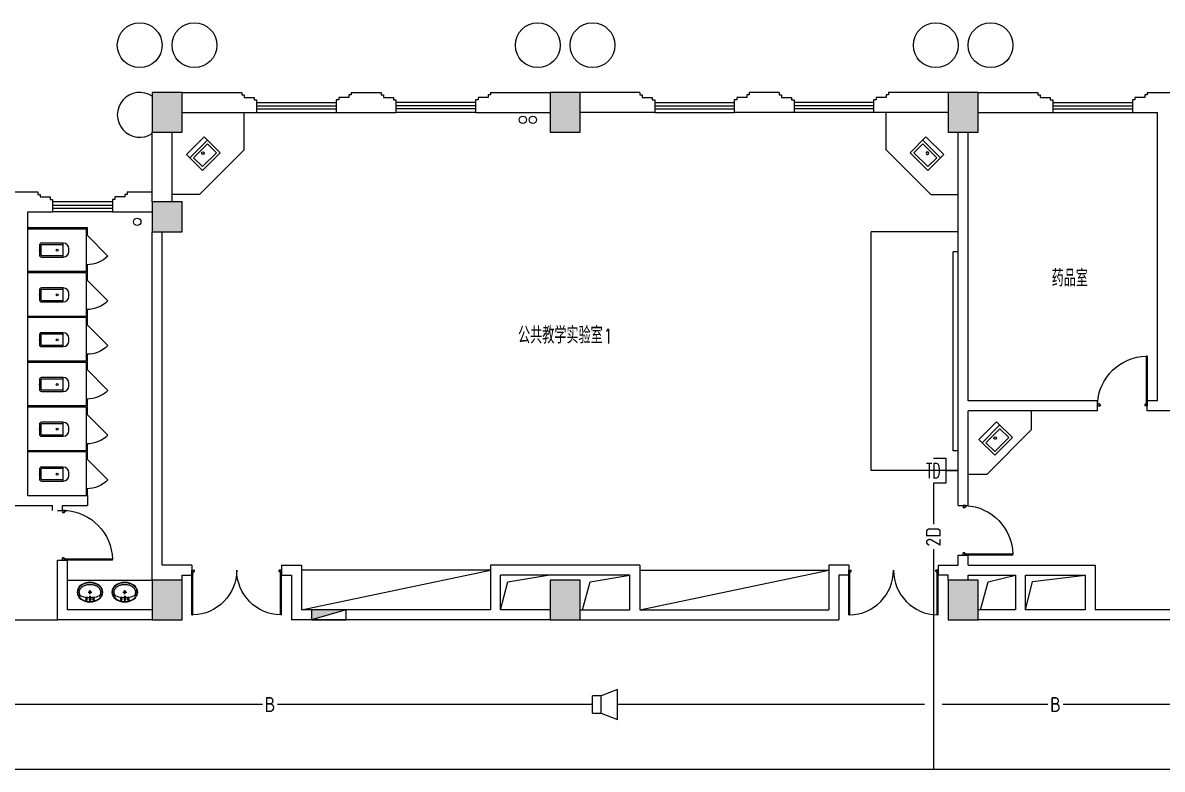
# Model space of a CAD drawing. Extents: x 190999 to 834799, y -200814 to 215286.
# Drawn here: x 217912 to 240812, y 10067 to 25067 of the extents above; entities that cross this region are included whole.
import ezdxf
from ezdxf.enums import TextEntityAlignment as Align

# ---------------------------------------------------------------- set-up
doc = ezdxf.new("R2010")
doc.units = 0
doc.header["$LTSCALE"] = 1000
doc.header["$MEASUREMENT"] = 0
for name, color, linetype in [('00-EQUIP', 3, 'Continuous'), ('00-SIG_TEXT', 7, 'Continuous'), ('00-WIRE-4', 6, 'Continuous'), ('A-卫生间', 250, 'Continuous'), ('A-墙线', 2, 'Continuous'), ('A-外包装修', 250, 'Continuous'), ('A-外窗', 145, 'Continuous'), ('A-家具', 250, 'Continuous'), ('A-门', 167, 'Continuous'), ('COLUMN', 2, 'Continuous'), ('EQUIP_消火栓', 6, 'Continuous'), ('PUB_HATCH', 250, 'Continuous'), ('房间名称', 7, 'Continuous'), ('桥架', 1, 'Continuous'), ('洞口线', 177, 'Continuous'), ('雨水管', 3, 'Continuous')]:
    doc.layers.add(name, color=color, linetype=linetype)
doc.styles.add('-GBCBIGGBENOR', font='GBENOR.shx', dxfattribs={"bigfont": 'GBCBIG.shx'})
doc.styles.add('_COMPLEX', font='COMPLEX.shx', dxfattribs={"width": 0.5})
doc.styles.add('_TCH_DIM', font='SIMPLEX', dxfattribs={"bigfont": 'GBCBIG'})
doc.styles.get("Standard").update_dxf_attribs({"font": 'simhei.ttf'})
doc.styles.add('zz-1', font='arial.ttf', dxfattribs={"width": 0.8})

# ---------------------------------------------------------------- blocks, each defined once
blk = doc.blocks.new('m1000')
at = {"layer": 'A-墙线'}
for p, q in [((0, 0), (0, 200)), ((1000, 0), (1000, 200))]:
    blk.add_line(p, q, dxfattribs=at)
at = {"layer": 'A-门'}
for p, q in [((0, 1100), (5.820766091346741e-11, 100.0000000009313)), ((0, 1100), (19.99999999994179, 1099.999999999069)), ((19.99999999994179, 1099.999999999069), (20.00000000005821, 150.0000000009313)), ((5.820766091346741e-11, 150.0000000009313), (29.99999999994179, 150.0000000009313)), ((5.820766091346741e-11, 100.0000000009313), (50.00000000005821, 100.0000000009313)), ((29.99999999994179, 150.0000000009313), (30, 130)), ((30, 130), (50.00000000005821, 130.0000000009313)), ((50.00000000005821, 130.0000000018626), (50.00000000005821, 100.0000000009313)), ((950.0000000000582, 130.0000000018626), (950.0000000000582, 100.0000000009313)), ((970.0000000001164, 130), (950.0000000000582, 130.0000000009313)), ((1000.000000000058, 100.0000000009313), (950.0000000000582, 100.0000000009313)), ((970.0000000001746, 150.0000000009313), (970.0000000001164, 130)), ((1000.000000000058, 150.0000000009313), (970.0000000001746, 150.0000000009313)), ((1000.000000000058, 150.0000000009313), (1000.000000000058, 100.0000000009313))]:
    blk.add_line(p, q, dxfattribs=at)
blk.add_arc((5.820766091346741e-11, 100.0000000009313), 1000, 2.865983971930656, 88.85400800037786, dxfattribs=at)
blk = doc.blocks.new('m1800')
at = {"layer": 'A-墙线'}
for p, q in [((-900, -100), (-900, 100)), ((900, -100), (900, 100))]:
    blk.add_line(p, q, dxfattribs=at)
at = {"layer": 'A-门'}
for p, q in [((-900, 900), (-899.9999999999418, 9.313225746154785e-10)), ((-900, 900), (-880.0000000000582, 899.9999999990687)), ((-880.0000000000582, 899.9999999990687), (-879.9999999999418, 50.00000000093132)), ((880.0000000000582, 899.9999999990687), (879.9999999999418, 50.00000000093132)), ((900, 900), (880.0000000000582, 899.9999999990687)), ((900, 900), (899.9999999999418, 9.313225746154785e-10)), ((-899.9999999999418, 50.00000000093132), (-870.0000000000582, 50.00000000093132)), ((-899.9999999999418, 9.313225746154785e-10), (-849.9999999999418, 9.313225746154785e-10)), ((-870.0000000000582, 50.00000000093132), (-870, 30)), ((-870, 30), (-849.9999999999418, 30.00000000093132)), ((-849.9999999999418, 30.00000000186265), (-849.9999999999418, 9.313225746154785e-10)), ((849.9999999999418, 30.00000000186265), (849.9999999999418, 9.313225746154785e-10)), ((870, 30), (849.9999999999418, 30.00000000093132)), ((899.9999999999418, 9.313225746154785e-10), (849.9999999999418, 9.313225746154785e-10)), ((870.0000000000582, 50.00000000093132), (870, 30)), ((899.9999999999418, 50.00000000093132), (870.0000000000582, 50.00000000093132))]:
    blk.add_line(p, q, dxfattribs=at)
for centre, start, end in [((-900, 0), 0, 88.72665564132167), ((900, 0), 91.27334436201257, 180)]:
    blk.add_arc(centre, 900, start, end, dxfattribs=at)
blk = doc.blocks.new('手盆')
at = {"layer": 'A-卫生间'}
for p, q in [((113.4051500830392, 11.84450968739111), (46.00438527367078, 15.84450968549936)), ((160.3106537545391, -1.047737896442413e-09), (235.3360842392431, 1.047737896442413e-09)), ((197.8233689978952, -36.70497138574137), (197.8233689957997, 38.37330022055539)), ((113.4051500836795, -10.84469759798958), (46.004385274573, -15.84469759988133))]:
    blk.add_line(p, q, dxfattribs=at)
for centre, major_axis, ratio, start_param, end_param in [((197.8233689968765, 0), (-7.29808629688452e-09, 259), 0.7637967914937317, 3.141592653589386, 9.424777960768973), ((194.0108444604266, -1.164153218269348e-10), (-7.205028495352649e-09, 259.000000000035), 0.4132124245315282, 0.3517248363212417, 1.519021401905628), ((106.1260785445047, 0.4999060444824863), (-5.256824373014387e-10, 13.9324609080711), 0.9000000000013795, 3.760940879954317, 5.663837080793927), ((194.0108444604266, -1.164153218269348e-10), (-7.229772779760784e-09, 259.0000000000077), 0.4132124245315759, 1.620216634470202, 2.789864625449906)]:
    blk.add_ellipse(centre, major_axis=major_axis, ratio=ratio, start_param=start_param, end_param=end_param, dxfattribs=at)
for centre, major_axis, ratio in [((46.00438527413644, -9.395720553584397e-05), (-4.943908497107386e-10, 15.84460364270489), 0.8999999999996328), ((56.39680238347501, 70.60627577308333), (-8.758096824383953e-10, 20.62066592634073), 0.899999999999012), ((56.39680238347501, 70.60627577308333), (-3.935312307942613e-10, 15.62066592634074), 0.8999999999986958), ((197.8233689968765, 0), (-3.340112788049617e-10, 23.3576301081921), 0.9000000000004984), ((56.39680238740402, -70.60627578099957), (-3.800975702346919e-10, 20.62066592634073), 0.899999999999012), ((56.39680238740402, -70.60627578099957), (-3.935312307942613e-10, 15.62066592634074), 0.8999999999986958)]:
    blk.add_ellipse(centre, major_axis=major_axis, ratio=ratio, dxfattribs=at)
for points, knots in [([(197.8233690038323, -249), (204.3990294850664, -248.9999999998254), (210.9746904028871, -248.5460929390974), (228.2800280096126, -246.1498785703443), (238.9514531540335, -243.4343165084429), (259.8060639827163, -235.6199938393256), (269.9890346575412, -230.5210515616636), (289.5665971586423, -218.0721727792989), (298.960803612601, -210.7221745683055), (316.6733728031977, -193.9730663714581), (324.9912984879047, -184.5740979954135), (340.2893382357433, -163.997605889017), (347.2690669711446, -152.820397028001), (359.6669247537793, -129.0196260861703), (365.0847628668125, -116.3964852440404), (374.1834916165972, -90.08639820077224), (377.864187594445, -76.39992674347013), (383.3689956764865, -48.38244847021997), (385.1929984975141, -34.05193997788592), (386.9250104438397, -5.187684159289347), (386.8329865084379, 9.345556312793633), (384.73586623749, 38.16708128564642), (382.7308100122318, 52.45485931876465), (376.8727663576719, 80.34559937685844), (373.0198958979163, 93.94806452159537), (363.5912495303783, 120.0517437723756), (358.0156770628528, 132.5524866377527), (345.3217726669682, 156.0743077876396), (338.2037411779456, 167.0949723329395), (322.6526621349331, 187.3296658890322), (314.2200076092558, 196.5433937402559), (296.3045734511106, 212.8996470182319), (286.8222312947328, 220.0420502259221), (267.0967536403914, 232.0600890867645), (256.8539916995796, 236.9358037543716), (235.9088120757369, 244.2945439725299), (225.2065898313012, 246.7777534795459), (203.6465188648144, 249.290750069631), (192.7886942756013, 249.3206353121204), (171.2212525570067, 246.926459478098), (160.5116570384998, 244.5023044175468), (139.5443743165815, 237.2594525109744), (129.2868775804527, 232.4405714303721), (109.5247235784773, 220.5323387983663), (100.0204366852413, 213.442903975927), (82.05432864755858, 197.1870205074665), (73.5929449252726, 188.0206891129783), (57.97836853517219, 167.8736008143169), (50.82557078509126, 156.8931414871186), (38.05713037244277, 133.4431421089976), (32.44179055967834, 120.974013813975), (22.9298620421032, 94.92387688398594), (19.03347902328824, 81.34333855629666), (13.08606755724759, 53.48601149060414), (11.03515804442577, 39.20971924465266), (8.845478702656692, 10.40033378740191), (8.706750778161222, -4.132253066869453), (10.3460220079869, -33.00605608435581), (12.12398988581845, -47.34676530770957), (17.53889162433916, -75.39515261730412), (21.17571813854738, -89.10233203484677), (30.19028912024805, -115.463632545172), (35.56784113991307, -128.1172780482448), (47.88998500915477, -151.9877993637056), (54.83428833659855, -163.2042521126277), (70.0674021562445, -183.866608052107), (78.3558293353999, -193.3121929975168), (96.01611302810488, -210.1603128662973), (105.3875327545975, -217.5627013113408), (124.9266998832172, -230.1204342835699), (135.0940591037797, -235.2758359995205), (155.9248058304656, -243.2054893133172), (166.5879733786569, -245.9799217026157), (184.1470113282267, -248.5090972222097), (190.9851904233219, -249.0000000002037), (197.8233690038323, -249)], [0, 0, 0, 0, 0.1053687871871674, 0.1053687871871674, 0.2787471050919757, 0.2787471050919757, 0.452125422996784, 0.452125422996784, 0.6255037409015924, 0.6255037409015924, 0.7988820588064007, 0.7988820588064007, 0.972260376711209, 0.972260376711209, 1.145638694616017, 1.145638694616017, 1.319017012520826, 1.319017012520826, 1.492395330425634, 1.492395330425634, 1.665773648330442, 1.665773648330442, 1.83915196623525, 1.83915196623525, 2.012530284140059, 2.012530284140059, 2.185908602044867, 2.185908602044867, 2.359286919949676, 2.359286919949676, 2.532665237854484, 2.532665237854484, 2.706043555759292, 2.706043555759292, 2.8794218736641, 2.8794218736641, 3.052800191568909, 3.052800191568909, 3.226178509473717, 3.226178509473717, 3.399556827378525, 3.399556827378525, 3.572935145283334, 3.572935145283334, 3.746313463188142, 3.746313463188142, 3.91969178109295, 3.91969178109295, 4.093070098997758, 4.093070098997758, 4.266448416902567, 4.266448416902567, 4.439826734807376, 4.439826734807376, 4.613205052712185, 4.613205052712185, 4.786583370616993, 4.786583370616993, 4.959961688521802, 4.959961688521802, 5.133340006426611, 5.133340006426611, 5.30671832433142, 5.30671832433142, 5.480096642236228, 5.480096642236228, 5.653474960141037, 5.653474960141037, 5.826853278045846, 5.826853278045846, 6.000231595950654, 6.000231595950654, 6.173609913855463, 6.173609913855463, 6.283185307179586, 6.283185307179586, 6.283185307179586, 6.283185307179586]), ([(119.1736506810412, -185.1483521524933), (120.9620973349083, -186.5592411882244), (122.7676875701582, -187.9199504845892), (129.8700636767026, -193.0283129730087), (135.2785741284897, -196.3957903881383), (146.2934715196025, -202.2620774885872), (151.8941962509125, -204.7583693127963), (163.2154152492003, -208.8666340855998), (168.9426443869015, -210.4817502371734), (180.2599917969201, -212.7891027016158), (185.8482704507187, -213.5108798283036), (193.5720607222756, -213.9408398092492), (195.6979295939091, -214.0000000000582), (197.8233690028428, -214), (203.6582866330282, -213.9999999998545), (209.496631536138, -213.5543654990906), (222.3311671293923, -211.5851090514625), (229.3277623398462, -209.8531313597923), (240.787502169027, -205.8990001947095), (245.3047605895554, -204.0427727167553), (254.2367161016737, -199.7630582755664), (258.6490466702962, -197.340541947633), (268.8131698185462, -191.0121952608461), (274.5134323839447, -186.8761012725008), (285.5567444703775, -177.6296808072657), (290.895805457636, -172.5213152369834), (300.10443852967, -162.4870827112172), (304.0523709853587, -157.7313989280374), (313.5779886524833, -145.0389805318264), (318.9357033787237, -136.7249773955555), (326.5974791146873, -122.7934594422404), (329.2282542005414, -117.5408629023295), (334.1482956689142, -106.7104468817706), (336.4365190484095, -101.1349806892686), (340.7589510514808, -89.39631874780753), (342.7719178344414, -83.21611161783221), (346.3640570428397, -70.60165740986122), (347.9425120085652, -64.1699805422104), (351.0904946208175, -48.9602580992796), (352.483825713367, -40.10366524968413), (354.4332219571806, -22.20990053389687), (354.9878015757713, -13.17872977355728), (355.2458703611628, 4.918644920835504), (354.9501755786187, 13.97955791465938), (353.5129259504029, 31.96110226912424), (352.3711163057305, 40.89164739020634), (349.384864397347, 57.80685899686068), (347.5983948106295, 65.8113708793826), (343.3541798496735, 81.46923251761473), (340.8984195916564, 89.11663731795852), (335.3626360981434, 103.9371218456945), (332.2806230153365, 111.1172703721968), (325.5162342714611, 124.9777631429606), (321.8282612711191, 131.6496718250564), (313.9341333054472, 144.3357837414369), (309.7314879408514, 150.3452337460767), (300.8902356041654, 161.618057758169), (296.2466290210141, 166.8887592243263), (286.5258362632012, 176.709553859866), (281.444416775601, 181.2445321998675), (271.8246831358119, 188.7996964116173), (267.3329801598447, 191.9448123630136), (256.3785253528913, 198.7381430045061), (249.8306331257918, 202.0953922677436), (238.1084081598674, 206.932942938729), (232.9762091664597, 208.6679624874669), (222.6309106198023, 211.4215277187759), (217.4206377462251, 212.4394152993336), (205.158162370557, 213.983414012735), (198.0817049504258, 214.216697979864), (185.9674371529836, 213.4981161681353), (180.9226912481536, 212.8634210942255), (170.8730682562164, 210.9228448418726), (165.8711175702338, 209.6174913003924), (151.0041288301873, 204.6993374161248), (141.2534683310369, 200.0748375131807), (127.5488741844601, 191.4132149869401), (123.3148595323437, 188.4150790243875), (119.1737199328491, 185.1485161112505)], [5.74089731261301, 5.74089731261301, 5.74089731261301, 5.74089731261301, 5.780873984786705, 5.780873984786705, 5.896828956044057, 5.896828956044057, 6.01278392730141, 6.01278392730141, 6.128738898558762, 6.128738898558762, 6.240697366945735, 6.240697366945735, 6.283185307179586, 6.283185307179586, 6.283185307179586, 6.399826426420818, 6.399826426420818, 6.540899765641657, 6.540899765641657, 6.633999867022954, 6.633999867022954, 6.727099968404252, 6.727099968404252, 6.852187990943959, 6.852187990943959, 6.977276013483666, 6.977276013483666, 7.077377375932242, 7.077377375932242, 7.229976726067383, 7.229976726067383, 7.31738907886302, 7.31738907886302, 7.404801431658657, 7.404801431658657, 7.497093875397931, 7.497093875397931, 7.589386319137206, 7.589386319137206, 7.712333561266115, 7.712333561266115, 7.835280803395023, 7.835280803395023, 7.958228045523932, 7.958228045523932, 8.08117528765284, 8.08117528765284, 8.194982769003447, 8.194982769003447, 8.308790250354054, 8.308790250354054, 8.42259773170466, 8.42259773170466, 8.537599018716683, 8.537599018716683, 8.652600305728708, 8.652600305728708, 8.767601592740732, 8.767601592740732, 8.884431700421288, 8.884431700421288, 8.98243549021753, 8.98243549021753, 9.11946744650899, 9.11946744650899, 9.224190864967866, 9.224190864967866, 9.328914283426741, 9.328914283426741, 9.470086520349449, 9.470086520349449, 9.571187053011501, 9.571187053011501, 9.672287585673553, 9.672287585673553, 9.874488650997659, 9.874488650997659, 9.967059414647549, 9.967059414647549, 9.967059414647549, 9.967059414647549])]:
    blk.add_open_spline(points, degree=3, knots=knots, dxfattribs=at)
blk.add_point((46.00438527413644, -9.395720553584397e-05), dxfattribs=at)
blk = doc.blocks.new('$TwtSys$00000434')
for p, q in [((-0.5, 0.5), (-0.5, -0.5)), ((-0.5, -0.5), (0.5, 0.5)), ((0.5, 0.5), (-0.5, 0.5)), ((0.5, -0.5), (0.5, 0.5)), ((-0.5, -0.5), (0.5, -0.5))]:
    blk.add_line(p, q)
blk.add_solid([(0.5, -0.5), (0.5, 0.5), (-0.5, -0.5)])
blk = doc.blocks.new('_FZH')
blk.add_lwpolyline([(-0.5, -0.5), (0.5, -0.5), (0.5, 0.5), (-0.5, 0.5)], close=True)
at = {"layer": 'PUB_HATCH'}
blk.add_solid([(-0.5, -0.5), (0.5, -0.5), (-0.5, 0.5), (0.5, 0.5)], dxfattribs=at)
blk = doc.blocks.new('$plan$00001609')
at = {"linetype": 'Continuous'}
for p, q in [((0, -251.4705882352937), (0, 251.4705882352937)), ((0, 251.4705882352937), (450, 251.4705882352937)), ((92.64705882352973, -251.4705882352937), (92.64705882352973, 251.4705882352937)), ((450, 251.4705882352937), (450, -251.4705882352937)), ((145.5882352941189, -198.5294117647063), (145.5882352941189, 198.5294117647063)), ((145.5882352941189, 198.5294117647063), (397.0588235294108, 198.5294117647063)), ((397.0588235294108, 198.5294117647063), (397.0588235294108, -198.5294117647063)), ((145.5882352941189, -198.5294117647063), (397.0588235294108, -198.5294117647063)), ((0, -251.4705882352937), (450, -251.4705882352937))]:
    blk.add_line(p, q, dxfattribs=at)
blk.add_line((237.6862242726766, 2.138438204639897), (237.7742816884856, 0))
blk.add_arc((211.7647058823532, 0), 26.00957580613192, 4.716030096023192, 0, dxfattribs=at)
at = {"style": 'zz-1'}
for tag in ['YSIZE', 'XSIZE']:
    blk.add_attdef(tag, (0, 0), '', height=0.5, dxfattribs=at)
blk = doc.blocks.new('$lvtry$00000200')
for p, q in [((-139.7834388052397, -40.0000000100008, 1e-08), (-139.7834388052397, -479.6564289897615, 1e-08)), ((-109.783438805247, -40.0000000100008, 1e-08), (-109.7834388052397, -469.6564289897615, 1e-08)), ((99.78343880524699, -1.000080374069512e-08, 1e-08), (-99.78343880523971, -1.000080374069512e-08, 1e-08)), ((99.78343880524699, -30.0000000100008, 1e-08), (-99.78343880523971, -30.0000000100008, 1e-08)), ((109.7834388052397, -469.6564289897615, 1e-08), (109.7834388052397, -40.0000000100008, 1e-08)), ((139.7834388052397, -479.6564289897615, 1e-08), (139.783438805247, -40.0000000100008, 1e-08)), ((139.7834388052397, -469.6564289897615, 1e-08), (-139.7834388052397, -469.6564289897615, 1e-08)), ((-29.78343880523971, -589.6564289897615, 1e-08), (29.78343880523971, -589.6564289897615, 1e-08))]:
    blk.add_line(p, q)
blk.add_circle((3.637978807091713e-12, -358.6146012114659, 1e-08), 20)
for centre, radius, start, end in [((-99.78343880523971, -40.0000000100008, 1e-08), 40, 90, 180), ((-99.78343880524699, -40.0000000100008, 1e-08), 10, 90, 180), ((99.78343880523971, -40.0000000100008, 1e-08), 40, 0, 90), ((99.78343880523971, -40.0000000100008, 1e-08), 10, 0, 90), ((-29.78343880523971, -479.6564289897615, 1e-08), 110, 180, 270), ((29.78343880523971, -479.6564289897615, 1e-08), 110, 270, 0)]:
    blk.add_arc(centre, radius, start, end)
blk.add_point((3.637978807091713e-12, 0))
blk = doc.blocks.new('$DorLib2D$00000114')
at = {"color": 0}
blk.add_line((0.4999999999999964, 3.552713678800501e-15), (-0.2071067811864751, 0.7071067811864857), dxfattribs=at)
blk.add_arc((0.5000000000013856, -1.154631945610163e-12), 1.000000000001696, 135, 180, dxfattribs=at)
blk = doc.blocks.new('_LINKPT1')
at = {"color": 0}
blk.add_line((0, 0), (0, 0), dxfattribs=at)
blk = doc.blocks.new('IO37IMB6')
for p, q in [((-0.5, 0.4990009990009556), (-0.5, 0.9990009990009556)), ((0.5, 0.9990009990009556), (0.5, 0.4990009990009556)), ((0.5, 0.4990009990009556), (-0.5, 0.4990009990009556)), ((0, 0.4995004995004778), (0, 0))]:
    blk.add_line(p, q)
at = {"xscale": 0.002, "yscale": 0.002, "zscale": 0.002}
for p in [(0, 1.383711617401852), (-0.5, 0.4990009990009556), (0.5, 0.4990009990009556), (0, 0)]:
    blk.add_blockref('_LINKPT1', p, dxfattribs=at)
at = {"style": '_COMPLEX', "width": 0.6, "flags": 8}
blk.add_attdef('$TEXT$', text='', height=0.6, dxfattribs=at).set_placement((0, 1), align=Align.MIDDLE_CENTER)
at = {"flags": 9}
blk.add_attdef('A', (0, 0), '', height=2e-05, dxfattribs=at)
blk = doc.blocks.new('OS28WV87')
for p, q in [((0.3500000000000001, 0.3500000000000001), (1, 0.6)), ((1, 0.6), (1, -0.6)), ((0, 0.3500000000000001), (0, -0.3500000000000001)), ((0, 0.3500000000000001), (0.3500000000000001, 0.3500000000000001)), ((0.3500000000000001, 0.3500000000000001), (0.3500000000000001, -0.3500000000000001)), ((0.3500000000000001, -0.3500000000000001), (0, -0.3500000000000001)), ((1, -0.6), (0.3500000000000001, -0.3500000000000001))]:
    blk.add_line(p, q)
at = {"xscale": 0.002, "yscale": 0.002, "zscale": 0.002}
for p in [(0, 0), (0.175, 0.3500000000000001), (1, 0), (0.175, -0.3500000000000001)]:
    blk.add_blockref('_LINKPT1', p, dxfattribs=at)
at = {"flags": 9}
blk.add_attdef('A', (0, 0), '', height=2e-05, dxfattribs=at)

msp = doc.modelspace()

# ---------------------------------------------------------------- hatches: boundary and pattern name
at = {"layer": 'PUB_HATCH'}
for points in [[(221111.6273517867, 23667.37541859422), (220511.6231556293, 23667.37541859865), (220511.6231556293, 22867.3761815381), (221111.6273517867, 22867.37618153298)], [(229111.6273517854, 23667.37541859422), (228511.623155628, 23667.37541859865), (228511.623155628, 22867.3761815381), (229111.6273517854, 22867.37618153298)], [(237111.6273517867, 23667.37541859399), (236511.6231556293, 23667.37541859841), (236511.6231556293, 22867.37618153787), (237111.6273517867, 22867.37618153251)], [(221111.6273517867, 13867.37541859399), (220511.627351796, 13867.37541859841), (220511.627351796, 13067.37618153787), (221111.6273517867, 13067.37618153275)], [(229111.6273517854, 13867.37541859399), (228511.6273517947, 13867.37541859841), (228511.6273517947, 13067.37618153787), (229111.6273517854, 13067.37618153275)], [(237111.6273517867, 13867.37541859399), (236511.627351796, 13867.37541859818), (236511.627351796, 13067.37618153763), (237111.6273517867, 13067.37618153251)]]:
    msp.add_hatch(color=256, dxfattribs=at).paths.add_polyline_path(points)

# ---------------------------------------------------------------- linework, layer by layer
at = {"layer": '00-WIRE-4'}
for p, q in [((236212.1268522955, 15817.37541859865), (236212.1268522955, 14989.71964417363)), ((236212.1268522955, 14489.13262777019), (236212.1268522955, 10067.37236684177)), ((222727.7820622759, 11367.3723668413), (216211.6273517956, 11367.3723668413)), ((229361.627351796, 11367.3723668413), (223032.7820622759, 11367.3723668413)), ((236037.1268522955, 11367.3723668413), (229861.627351796, 11367.3723668413)), ((238514.8138034135, 11367.3723668413), (236387.1268522955, 11367.3723668413)), ((246661.627351796, 11367.3723668413), (238819.8138034135, 11367.3723668413))]:
    msp.add_line(p, q, dxfattribs=at)
at = {"layer": 'A-卫生间'}
for p, q in [((218011.6273517903, 20954.87236684433), (219211.6273517946, 20954.87236682966)), ((218011.6273517903, 20954.87236684433), (218011.6273517903, 20929.87236684433)), ((218011.6273517903, 20929.87236684433), (219186.6273517946, 20929.87236685539)), ((219186.6273517946, 20929.87236685539), (219186.6273517858, 20804.87236674002)), ((219211.6273518062, 20804.87236674002), (219211.6273517946, 20954.87236682966)), ((219186.6273517858, 20804.87236674002), (219211.6273518062, 20804.87236674002)), ((219211.6273518088, 20204.87236674002), (219186.6273517858, 20204.87236674014)), ((219186.6273517858, 20204.87236674014), (219186.6273517946, 20067.37236684177)), ((219211.6273517983, 20067.3723668427), (219211.6273518088, 20204.87236674002)), ((219186.6273517946, 20067.37236684177), (218011.6273517924, 20067.3723668427)), ((218011.6273517924, 20042.3723668427), (218011.6273517924, 20067.3723668427)), ((219186.62735179, 20042.37236684177), (218011.6273517924, 20042.3723668427)), ((219186.62735179, 20042.37236684177), (219186.627351772, 19904.87236674002)), ((219211.62735179, 19904.87236674002), (219211.6273517983, 20067.3723668427)), ((219186.627351772, 19904.87236674002), (219211.62735179, 19904.87236674002)), ((219211.62735179, 19304.87236674002), (219186.627351772, 19304.87236674002)), ((219186.627351772, 19304.87236674002), (219186.62735179, 19167.37236684177)), ((219211.6273517983, 19167.37236684153), (219211.62735179, 19304.87236674002)), ((219186.62735179, 19167.37236684177), (218011.6273517924, 19167.3723668427)), ((218011.6273517924, 19142.3723668427), (218011.6273517924, 19167.3723668427)), ((219186.6273518205, 19142.37236684177), (218011.6273517924, 19142.3723668427)), ((219186.6273518205, 19142.37236684177), (219186.6273518418, 19004.87236674002)), ((219211.6273517865, 19004.87236674002), (219211.6273517983, 19167.37236684153)), ((219186.6273518418, 19004.87236674002), (219211.6273517865, 19004.87236674002)), ((219211.6273517865, 18404.87236704514), (219186.6273518418, 18404.87236704514)), ((219186.6273518418, 18404.87236704514), (219186.6273518205, 18267.37236684177)), ((219211.6273517983, 18267.37236684153), (219211.6273517865, 18404.87236704514)), ((219186.6273518205, 18267.37236684177), (218011.6273517924, 18267.3723668427)), ((218011.6273517924, 18242.3723668427), (218011.6273517924, 18267.3723668427)), ((219186.6273517973, 18242.37236684188), (218011.6273517924, 18242.3723668427)), ((219186.6273517973, 18242.37236684188), (219186.6273518069, 18104.87236674002)), ((219186.6273518069, 18104.87236674002), (219211.6273517974, 18104.87236674002)), ((219211.6273517974, 18104.87236674002), (219211.6273517983, 18267.37236684153)), ((219211.6273517974, 17504.87236674002), (219186.6273518069, 17504.87236674002)), ((219186.6273518069, 17504.87236674002), (219186.6273517973, 17367.37236684188)), ((219211.6273517983, 17367.37236684246), (219211.6273517974, 17504.87236674002)), ((219186.6273517973, 17367.37236684188), (218011.6273517924, 17367.3723668427)), ((218011.6273517924, 17342.3723668427), (218011.6273517924, 17367.3723668427)), ((219186.6273517973, 17342.37236684177), (218011.6273517924, 17342.3723668427)), ((219186.6273517973, 17342.37236684177), (219186.6273517875, 17204.87236704526)), ((219186.6273517875, 17204.87236704526), (219211.6273517974, 17204.87236704526)), ((219211.6273517974, 17204.87236704526), (219211.6273517983, 17367.37236684153)), ((219211.6273517974, 16604.8723667399), (219186.6273517875, 16604.87236674002)), ((219186.6273517875, 16604.87236674002), (219186.6273517973, 16467.37236686726)), ((219211.6273517983, 16467.37236684246), (219211.6273517974, 16604.8723667399)), ((219186.6273517973, 16467.37236686726), (218011.6273517924, 16467.3723668427)), ((218011.6273517924, 16442.3723668427), (218011.6273517924, 16467.3723668427)), ((219186.6273517973, 16442.37236684177), (218011.6273517924, 16442.3723668427)), ((219186.6273517973, 16442.37236684177), (219186.6273517966, 16304.87236674014)), ((219186.6273517966, 16304.87236674014), (219211.6273517974, 16304.87236674002)), ((219211.6273517974, 16304.87236674002), (219211.6273517983, 16467.37236684153)), ((219211.6273517974, 15704.87236674002), (219186.6273517973, 15704.87236674002)), ((219186.6273517973, 15704.87236674002), (219186.6273517983, 15567.37236684246)), ((219211.6273517983, 15567.37236684246), (219211.6273517974, 15704.87236674002)), ((219186.6273517983, 15567.37236684246), (219211.6273517983, 15567.37236684246)), ((218811.6273517959, 13867.3723668427), (220511.6273517958, 13867.3740516667)), ((217111.6273517959, 13067.3723668427), (218611.6273517959, 13067.3723668427))]:
    msp.add_line(p, q, dxfattribs=at)
at = {"layer": 'A-墙线'}
for p, q in [((221111.6273517865, 23667.37541859911), (222311.6273517959, 23667.37541859911)), ((222311.6273517959, 23667.37541859911), (222311.6273517959, 23617.37541859911)), ((222311.6273517959, 23617.37541859911), (222361.6273517959, 23617.37541859911)), ((222361.6273517959, 23617.37541859911), (222361.6273517959, 23567.37541859865)), ((224461.6273517959, 23617.37541859911), (224461.6273517959, 23567.37541859865)), ((224511.6273517959, 23617.37541859911), (224461.6273517959, 23617.37541859911)), ((224511.6273517959, 23667.37541859911), (225111.6273517959, 23667.37541859911)), ((224511.6273517959, 23667.37541859911), (224511.6273517959, 23617.37541859911)), ((225111.6273517959, 23667.37541859911), (225111.6273517959, 23617.37541859911)), ((225111.6273517959, 23617.37541859911), (225161.6273517959, 23617.37541859911)), ((225161.6273517959, 23617.37541859911), (225161.6273517959, 23567.37541859865)), ((227261.6273517959, 23617.37541859911), (227261.6273517959, 23567.37541859865)), ((227311.6273517959, 23617.37541859911), (227261.6273517959, 23617.37541859911)), ((227311.6273517959, 23667.37541859911), (228511.6231556279, 23667.37541859911)), ((227311.6273517959, 23667.37541859911), (227311.6273517959, 23617.37541859911)), ((230311.6273517959, 23667.37541859911), (229111.6273517853, 23667.37541859911)), ((230311.6273517959, 23667.37541859911), (230311.6273517959, 23617.37541859911)), ((230311.6273517959, 23617.37541859911), (230361.6273517959, 23617.37541859911)), ((230361.6273517959, 23617.37541859911), (230361.6273517959, 23567.37541859865)), ((232461.6273517959, 23617.37541859911), (232461.6273517959, 23567.37541859865)), ((232511.6273517959, 23617.37541859911), (232461.6273517959, 23617.37541859911)), ((233111.6273517959, 23667.37541859911), (232511.6273517959, 23667.37541859911)), ((232511.6273517959, 23667.37541859911), (232511.6273517959, 23617.37541859911)), ((233111.6273517959, 23667.37541859911), (233111.6273517959, 23617.37541859911)), ((233111.6273517959, 23617.37541859911), (233161.6273517959, 23617.37541859911)), ((233161.6273517959, 23617.37541859911), (233161.6273517959, 23567.37541859865)), ((235261.6273517959, 23617.37541859911), (235261.6273517959, 23567.37541859865)), ((235311.6273517959, 23617.37541859911), (235261.6273517959, 23617.37541859911)), ((236511.6231556291, 23667.37541859911), (235311.6273517959, 23667.37541859911)), ((235311.6273517959, 23667.37541859911), (235311.6273517959, 23617.37541859911)), ((237111.6273517866, 23667.37541859911), (238311.6197224014, 23667.37541859911)), ((238311.6197224014, 23667.37541859911), (238311.6197224014, 23617.37541859911)), ((238311.6197224014, 23617.37541859911), (238361.6197224014, 23617.37541859911)), ((238361.6197224014, 23617.37541859911), (238361.6197224014, 23567.37541859865)), ((240461.6197224014, 23617.37541859911), (240461.6197224014, 23567.37541859865)), ((240511.6197224014, 23617.37541859911), (240461.6197224014, 23617.37541859911)), ((240511.6197224014, 23667.37541859911), (241111.6197224014, 23667.37541859911)), ((240511.6197224014, 23667.37541859911), (240511.6197224014, 23617.37541859911)), ((222361.6273517959, 23567.37541859865), (222561.6273517959, 23567.37541859911)), ((222561.6273517959, 23567.37541859911), (222561.6273517959, 23517.37541859911)), ((222561.6273517959, 23517.37541859911), (222611.6273517959, 23517.37541859911)), ((222611.6273517959, 23517.37541859911), (222611.6273517959, 23267.37541859911)), ((224261.6273517959, 23517.37541859911), (224211.6273517959, 23517.37541859911)), ((224211.6273517959, 23517.37541859911), (224211.6273517959, 23267.37541859911)), ((224261.6273517959, 23567.37541859911), (224261.6273517959, 23517.37541859911)), ((224461.6273517959, 23567.37541859865), (224261.6273517959, 23567.37541859911)), ((225161.6273517959, 23567.37541859865), (225361.6273517959, 23567.37541859911)), ((225361.6273517959, 23567.37541859911), (225361.6273517959, 23517.37541859911)), ((225361.6273517959, 23517.37541859911), (225411.6273517959, 23517.37541859911)), ((225411.6273517959, 23517.37541859911), (225411.6273517959, 23267.37541859911)), ((227061.6273517959, 23517.37541859911), (227011.6273517959, 23517.37541859911)), ((227011.6273517959, 23517.37541859911), (227011.6273517959, 23267.37541859911)), ((227061.6273517959, 23567.37541859911), (227061.6273517959, 23517.37541859911)), ((227261.6273517959, 23567.37541859865), (227061.6273517959, 23567.37541859911)), ((230361.6273517959, 23567.37541859865), (230561.6273517959, 23567.37541859911)), ((230561.6273517959, 23567.37541859911), (230561.6273517959, 23517.37541859911)), ((230561.6273517959, 23517.37541859911), (230611.6273517959, 23517.37541859911)), ((230611.6273517959, 23517.37541859911), (230611.6273517959, 23267.37541859911)), ((232261.6273517959, 23517.37541859911), (232211.6273517959, 23517.37541859911)), ((232211.6273517959, 23517.37541859911), (232211.6273517959, 23267.37541859911)), ((232261.6273517959, 23567.37541859911), (232261.6273517959, 23517.37541859911)), ((232461.6273517959, 23567.37541859865), (232261.6273517959, 23567.37541859911)), ((233161.6273517959, 23567.37541859865), (233361.6273517959, 23567.37541859911)), ((233361.6273517959, 23567.37541859911), (233361.6273517959, 23517.37541859911)), ((233361.6273517959, 23517.37541859911), (233411.6273517959, 23517.37541859911)), ((233411.6273517959, 23517.37541859911), (233411.6273517959, 23267.37541859911)), ((235061.6273517959, 23517.37541859911), (235011.6273517959, 23517.37541859911)), ((235011.6273517959, 23517.37541859911), (235011.6273517959, 23267.37541859911)), ((235061.6273517959, 23567.37541859911), (235061.6273517959, 23517.37541859911)), ((235261.6273517959, 23567.37541859865), (235061.6273517959, 23567.37541859911)), ((238361.6197224014, 23567.37541859865), (238561.6197224014, 23567.37541859911)), ((238561.6197224014, 23567.37541859911), (238561.6197224014, 23517.37541859911)), ((238561.6197224014, 23517.37541859911), (238611.6197224014, 23517.37541859911)), ((238611.6197224014, 23517.37541859911), (238611.6197224014, 23267.37541859911)), ((240261.6197224014, 23517.37541859911), (240211.6197224014, 23517.37541859911)), ((240211.6197224014, 23517.37541859911), (240211.6197224014, 23267.37541859911)), ((240261.6197224014, 23567.37541859911), (240261.6197224014, 23517.37541859911)), ((240461.6197224014, 23567.37541859865), (240261.6197224014, 23567.37541859911)), ((221111.6273517865, 23267.37541859911), (222611.6273517959, 23267.37541859911)), ((224211.6273517959, 23267.37541859911), (225411.6273517959, 23267.37541859911)), ((227011.6273517959, 23267.37541859911), (228511.6231556279, 23267.37541859911)), ((230611.6273517959, 23267.37541859911), (229111.6273517853, 23267.37541859911)), ((233411.6273517959, 23267.37541859911), (232211.6273517959, 23267.37541859911)), ((236511.6231556291, 23267.37541859911), (235011.6273517959, 23267.37541859911)), ((237111.6273517866, 23267.37541859911), (238611.6197224014, 23267.37541859911)), ((240211.6197224014, 23267.37541859911), (240711.6273517959, 23267.37541859911)), ((240711.6273517959, 23267.37541859865), (240711.6273517959, 17467.37541859865)), ((220511.6273517961, 21467.37847035669), (220511.6273517961, 22867.37618153833)), ((220911.6273517959, 21467.37847035669), (220911.6273517959, 22867.37618153857)), ((236711.6273517959, 15367.37541859865), (236711.6273517959, 22867.37618153857)), ((236911.6273517959, 17467.37541859865), (236911.6273517959, 22867.37618153857)), ((217611.6197224014, 21667.37541859911), (218211.6197224014, 21667.37541859911)), ((218211.6197224014, 21667.37541859911), (218211.6197224014, 21617.37541859911)), ((218211.6197224014, 21617.37541859911), (218261.6197224014, 21617.37541859911)), ((218261.6197224014, 21617.37541859911), (218261.6197224014, 21567.37541859911)), ((218261.6197224014, 21567.37541859911), (218461.6197224014, 21567.37541859911)), ((218461.6197224014, 21567.37541859911), (218461.6197224014, 21517.37541859911)), ((219761.6197224014, 21567.37541859911), (219761.6197224014, 21517.37541859911)), ((219961.6197224014, 21567.37541859911), (219761.6197224014, 21567.37541859911)), ((219961.6197224014, 21617.37541859911), (219961.6197224014, 21567.37541859911)), ((220011.6197224014, 21617.37541859911), (219961.6197224014, 21617.37541859911)), ((220011.6197224014, 21667.37541859911), (220011.6197224014, 21617.37541859911)), ((220011.6197224014, 21667.37541859911), (220511.6273517959, 21667.37541859911)), ((218461.6197224014, 21517.37541859911), (218511.6197224014, 21517.37541859911)), ((218511.6197224014, 21517.37541859911), (218511.6197224014, 21267.37541859911)), ((219761.6197224014, 21517.37541859911), (219711.6197224014, 21517.37541859911)), ((219711.6197224014, 21517.37541859911), (219711.6197224014, 21267.37541859911)), ((218011.6273517959, 21267.37541859911), (218511.6197224014, 21267.37541859911)), ((218011.6273517959, 15567.37236684223), (218011.6273517959, 21267.37236684223)), ((219711.6197224014, 21267.37541859911), (220511.6273517959, 21267.37541859911)), ((220511.6273517959, 13867.3723668427), (220511.6273517961, 20867.37847035669)), ((220711.6273517963, 14167.37236684479), (220711.6273517964, 20867.37847035669)), ((239511.6273517959, 17467.37541859865), (236911.6273517959, 17467.37541859865)), ((240711.6273517959, 17467.37541859865), (240511.6273517959, 17467.37541859865)), ((239511.6273517959, 17267.37541859865), (236911.6273517959, 17267.37541859865)), ((236911.6273517959, 15367.37541859865), (236911.6273517959, 17267.37541859865)), ((241111.6273517959, 17267.37541859865), (240511.6273517959, 17267.37541859865)), ((217111.6273517959, 15367.37236684223), (218511.6273517959, 15367.37236684223)), ((218011.6273517959, 15567.37236684223), (219211.6273517959, 15567.37236684223)), ((218511.6273517959, 15267.37236684223), (218511.6273517959, 15367.37236684223)), ((218711.6273517959, 15267.37236684223), (218711.6273517959, 15367.37236684223)), ((218711.6273517959, 15367.37236684223), (219211.6273517959, 15367.37236684223)), ((219211.6273517959, 15567.37236684223), (219211.6273517959, 15367.37236684223)), ((218611.6273517959, 13067.37236684223), (218611.6273517959, 14267.37236684223)), ((218811.6273517959, 13267.37236684223), (218811.6273517959, 14267.37236684223)), ((236711.6273517959, 14167.37541860051), (236711.6273517959, 14367.37541859865)), ((236911.6273517959, 14167.37236684363), (236911.6273517959, 14367.37541859865)), ((221311.6273517959, 14167.37541860051), (220711.6273517961, 14167.37541860051)), ((223111.6273517959, 14167.37541859865), (223511.6273517959, 14167.37541859865)), ((223511.6273517959, 14167.37541859865), (223511.6273517959, 13267.37541859865)), ((230311.6273517968, 14167.37541859865), (227311.6273517968, 14167.37541859865)), ((227311.6273517968, 14167.37541859865), (227311.6273517968, 13267.37541859865)), ((230311.6273517968, 14167.37541859865), (230311.6273517968, 13267.37541859865)), ((234511.6273517959, 14167.37541859865), (234111.6273517959, 14167.37541859865)), ((234111.6273517959, 14167.37541859865), (234111.6273517959, 13267.37541859865)), ((236311.6273517959, 14167.37541860051), (236711.6273517959, 14167.37541860051)), ((221111.6273517865, 13967.37541859865), (221311.6273517959, 13967.37541859865)), ((221111.6273517865, 13867.37465565919), (221111.6273517865, 13967.37541859865)), ((223111.6273517959, 13967.37541859865), (223311.6273517959, 13967.37541859865)), ((223311.6273517959, 13967.37541859865), (223311.6273517959, 13067.37541859865)), ((230111.6273517968, 13967.37541859865), (227511.6273517968, 13967.37541859865)), ((227511.6273517968, 13267.37541859865), (227511.6273517968, 13967.37541859865)), ((230111.6273517968, 13267.37541859865), (230111.6273517968, 13967.37541859865)), ((234511.6273517959, 13967.37541859865), (234311.6273517959, 13967.37541859865)), ((234311.6273517959, 13967.37541859865), (234311.6273517959, 13067.37541859865)), ((236511.62162975, 13967.37618153717), (236311.6273517959, 13967.37541859865)), ((236511.62162975, 13867.37541859772), (236511.62162975, 13967.37618153717)), ((236911.6273517959, 13867.37465565919), (236911.6273517959, 13967.37236684363)), ((220511.6273517959, 13067.37236684223), (218611.6273517959, 13067.37236684223)), ((220511.6273517959, 13267.37236684223), (218811.6273517959, 13267.37236684223)), ((228511.6273517946, 13067.37541859865), (223311.6273517959, 13067.37541859865)), ((227311.6273517968, 13267.37541859911), (223511.6273517959, 13267.37541859865)), ((228511.6273517946, 13267.37541859865), (227511.6273517968, 13267.37541859911)), ((229111.6273517853, 13267.37541859865), (230111.6273517968, 13267.37541859865)), ((229111.6273517853, 13067.37541859865), (234311.6273517959, 13067.37541859865)), ((230311.6273517968, 13267.37541859865), (234111.6273517959, 13267.37541859865)), ((237861.6273517968, 13267.37541859865), (237111.6273517866, 13267.37541859865)), ((242311.6273517959, 13067.37541859865), (237111.6273517866, 13067.37541859865)), ((239261.6273517973, 13267.37541859865), (238061.6273517968, 13267.37541859865)), ((242111.6273517959, 13267.37541859865), (239461.6273517973, 13267.37541859865))]:
    msp.add_line(p, q, dxfattribs=at)
for points in [[(236911.6273517959, 14167.37236684363), (239461.6273517973, 14167.37236684363), (239461.6273517973, 13267.37236684316)], [(236911.6273517959, 13967.37236684363), (237861.6273517968, 13967.37236684363), (237861.6273517968, 13267.37541859865)], [(238061.6273517968, 13267.37541859865), (238061.6273517968, 13967.37236684363), (239261.6273517973, 13967.37236684363), (239261.6273517973, 13267.37236684316)]]:
    msp.add_lwpolyline(points, dxfattribs=at)
at = {"layer": 'A-外包装修'}
for centre in [(220261.6273517959, 24617.37541860016), (221361.6273517959, 24617.37541860016), (228261.6273517959, 24617.37541859865), (229361.6273517959, 24617.37541859865), (236261.6273517959, 24617.37541859865), (237361.6273517959, 24617.37541859865)]:
    msp.add_circle(centre, 450, dxfattribs=at)
msp.add_arc((220261.6273517959, 23217.37541860016), 450, 56.25101140500871, 303.7489885949913, dxfattribs=at)
at = {"layer": 'A-外窗'}
for p, q in [((222611.6273517959, 23467.37541859911), (224211.6273517959, 23467.37541859911)), ((222611.6273517959, 23397.37541859911), (224211.6273517959, 23397.37541859911)), ((227011.6273517959, 23467.37541859911), (225411.6273517959, 23467.37541859911)), ((227011.6273517959, 23397.37541859911), (225411.6273517959, 23397.37541859911)), ((230611.6273517959, 23467.37541859911), (232211.6273517959, 23467.37541859911)), ((230611.6273517959, 23397.37541859911), (232211.6273517959, 23397.37541859911)), ((235011.6273517959, 23467.37541859911), (233411.6273517959, 23467.37541859911)), ((235011.6273517959, 23397.37541859911), (233411.6273517959, 23397.37541859911)), ((238611.6197224014, 23467.37541859911), (240211.6197224014, 23467.37541859911)), ((238611.6197224014, 23397.37541859911), (240211.6197224014, 23397.37541859911)), ((222611.6273517959, 23337.37541859911), (224211.6273517959, 23337.37541859911)), ((222611.6273517959, 23267.37541859911), (224211.6273517959, 23267.37541859911)), ((227011.6273517959, 23337.37541859911), (225411.6273517959, 23337.37541859911)), ((227011.6273517959, 23267.37541859911), (225411.6273517959, 23267.37541859911)), ((230611.6273517959, 23337.37541859911), (232211.6273517959, 23337.37541859911)), ((230611.6273517959, 23267.37541859911), (232211.6273517959, 23267.37541859911)), ((235011.6273517959, 23337.37541859911), (233411.6273517959, 23337.37541859911)), ((235011.6273517959, 23267.37541859911), (233411.6273517959, 23267.37541859911)), ((238611.6197224014, 23337.37541859911), (240211.6197224014, 23337.37541859911)), ((238611.6197224014, 23267.37541859911), (240211.6197224014, 23267.37541859911)), ((219711.6197224014, 21467.37541859911), (218511.6197224014, 21467.37541859911)), ((219711.6197224014, 21397.37541859911), (218511.6197224014, 21397.37541859911)), ((219711.6197224014, 21337.37541859911), (218511.6197224014, 21337.37541859911)), ((219711.6197224014, 21267.37541859911), (218511.6197224014, 21267.37541859911))]:
    msp.add_line(p, q, dxfattribs=at)
at = {"layer": 'A-家具'}
for p, q in [((222361.6243000395, 22517.37541860051), (222361.6243000395, 23267.37541860051)), ((235261.6304035536, 22517.37541860051), (235261.6304035536, 23267.37541860051)), ((222361.6243000395, 22517.37541860051), (221461.6273517959, 21617.37847035693)), ((235261.6304035536, 22517.37541860051), (236161.6273517972, 21617.37847035693)), ((221461.6273517959, 21617.37847035693), (220911.627351796, 21617.37847035693)), ((236161.6273517972, 21617.37847035693), (236711.6273517959, 21617.37847035716)), ((234961.6311663269, 16067.37541859865), (234961.6311663265, 20867.37541859865)), ((236711.6311663269, 20867.37541859865), (234961.6311663265, 20867.37541859865)), ((236611.6311663269, 16467.37541859865), (236611.6311663269, 20467.37541859865)), ((236711.6311663269, 20467.37541859865), (236611.6311663269, 20467.37541859865)), ((238186.6243000395, 16892.37541859958), (238186.6243000395, 17267.37541859958)), ((238186.6243000395, 16892.37541859958), (237286.6273517959, 15992.37847035599)), ((236711.6311663269, 16467.37541859865), (236611.6311663269, 16467.37541859865)), ((236711.6311663269, 16067.37541859865), (234961.6311663269, 16067.37541859865)), ((237286.6273517959, 15992.37847035599), (236911.627351796, 15992.37847035599)), ((227311.6273517966, 14067.37541859865), (223511.6273517957, 14067.37541859865)), ((223511.6273517959, 13267.37541859865), (227311.6273517968, 14067.37541859865)), ((230311.6273517966, 14067.37541859865), (234111.6273517959, 14067.37541859865)), ((230311.6273517968, 13267.37541859865), (234111.6273517978, 14067.37541859865))]:
    msp.add_line(p, q, dxfattribs=at)
at = {"layer": 'A-门'}
for p, q in [((219186.6273517983, 20804.87236684305), (219186.6273517983, 20204.87236684305)), ((219186.6273517983, 19904.87236684281), (219186.6273517983, 19304.87236684281)), ((219186.6273517983, 19004.87236684328), (219186.6273517983, 18404.87236684328)), ((219186.6273517983, 18104.87236684305), (219186.6273517983, 17504.87236684305)), ((219186.6273517983, 17204.87236684305), (219186.6273517983, 16604.87236684305)), ((219186.6273517983, 16304.87236684293), (219186.6273517983, 15704.87236684293))]:
    msp.add_line(p, q, dxfattribs=at)
at = {"layer": 'COLUMN'}
for p, q in [((221111.6273517867, 23667.37541859422), (220511.6231556293, 23667.37541859865)), ((220511.6231556293, 23667.37541859865), (220511.6231556293, 22867.3761815381)), ((221111.6273517867, 22867.37618153298), (221111.6273517867, 23667.37541859422)), ((229111.6273517854, 23667.37541859422), (228511.623155628, 23667.37541859865)), ((228511.623155628, 23667.37541859865), (228511.623155628, 22867.3761815381)), ((229111.6273517854, 22867.37618153298), (229111.6273517854, 23667.37541859422)), ((237111.6273517867, 23667.37541859399), (236511.6231556293, 23667.37541859841)), ((236511.6231556293, 23667.37541859841), (236511.6231556293, 22867.37618153787)), ((237111.6273517867, 22867.37618153251), (237111.6273517867, 23667.37541859399)), ((220511.6231556293, 22867.3761815381), (221111.6273517867, 22867.37618153298)), ((228511.623155628, 22867.3761815381), (229111.6273517854, 22867.37618153298)), ((236511.6231556293, 22867.37618153787), (237111.6273517867, 22867.37618153251)), ((221111.6273517867, 13867.37541859399), (220511.627351796, 13867.37541859841)), ((220511.627351796, 13867.37541859841), (220511.627351796, 13067.37618153787)), ((221111.6273517867, 13067.37618153275), (221111.6273517867, 13867.37541859399)), ((229111.6273517854, 13867.37541859399), (228511.6273517947, 13867.37541859841)), ((228511.6273517947, 13867.37541859841), (228511.6273517947, 13067.37618153787)), ((229111.6273517854, 13067.37618153275), (229111.6273517854, 13867.37541859399)), ((237111.6273517867, 13867.37541859399), (236511.627351796, 13867.37541859818)), ((236511.627351796, 13867.37541859818), (236511.627351796, 13067.37618153763)), ((237111.6273517867, 13067.37618153251), (237111.6273517867, 13867.37541859399)), ((220511.627351796, 13067.37618153787), (221111.6273517867, 13067.37618153275)), ((228511.6273517947, 13067.37618153787), (229111.6273517854, 13067.37618153275)), ((236511.627351796, 13067.37618153763), (237111.6273517867, 13067.37618153251))]:
    msp.add_line(p, q, dxfattribs=at)
at = {"layer": '桥架'}
msp.add_line((211111.6273517949, 10067.37236684177), (283811.6273517969, 10067.37236684177), dxfattribs=at)
at = {"layer": '洞口线', "ltscale": 2}
for points in [[(227511.6273517968, 13267.37541859888), (227661.5849688916, 13834.03368347127), (228461.6231556289, 13967.37236684363)], [(229161.6239185684, 13267.37541859888), (229311.5815356631, 13834.03368347127), (230111.6197224005, 13967.37236684363)], [(237161.6239185684, 13267.37541859865), (237311.5815356631, 13834.03368347127), (237861.6273517968, 13967.37236684363)], [(238061.5615507701, 13267.37541859865), (238205.0954732258, 13836.77690106991), (239261.6273517973, 13967.37236684363)]]:
    msp.add_lwpolyline(points, dxfattribs=at)
at = {"layer": '雨水管'}
for centre, radius in [((227961.6273517962, 23117.37541859981), 74.99999999999999), ((228161.6273517962, 23117.37541859981), 74.99999999999999), ((220211.6265671927, 21067.37541860051), 75.0104815736413)]:
    msp.add_circle(centre, radius, dxfattribs=at)

# ---------------------------------------------------------------- block references
at = {"xscale": -1, "rotation": 270}
for p in [(219261.6273517969, 13427.37236685178), (219961.6273517969, 13427.37236685178)]:
    msp.add_blockref('手盆', p, dxfattribs=at)
at = {"layer": '00-EQUIP'}
ref = msp.add_blockref('IO37IMB6', (236711.6273517959, 16067.37541859865), dxfattribs=dict(at, xscale=500, yscale=500, zscale=500, rotation=90))
ref.add_attrib('$TEXT$', 'TD', dxfattribs={"layer": '0', "height": 300, "style": '_COMPLEX', "width": 0.6, "flags": 8}).set_placement((236211.6273517959, 16067.37541859865), align=Align.MIDDLE_CENTER)
at = {"layer": '00-EQUIP', "xscale": -500, "yscale": 500, "zscale": 500, "rotation": 180}
msp.add_blockref('OS28WV87', (229361.627351796, 11367.3723668413), dxfattribs=at)
at = {"layer": 'A-卫生间', "rotation": 89.99999999893537}
for p in [(218245.989379917, 20498.62236684456, -1e-08), (218245.989379917, 19598.62236684456, -1e-08), (218245.989379917, 18698.62236684456, -1e-08), (218245.989379917, 17798.62236684456, -1e-08), (218245.989379917, 16898.62236684456, -1e-08), (218245.989379917, 15998.62236684456, -1e-08)]:
    msp.add_blockref('$lvtry$00000200', p, dxfattribs=at)
at = {"layer": 'A-家具', "yscale": -1, "rotation": 315}
for p in [(221381.2957400278, 22597.70703036885), (237306.2957400278, 16872.70703036792)]:
    msp.add_blockref('$plan$00001609', p, dxfattribs=at)
at = {"layer": 'A-家具', "rotation": 225.0000000000001}
msp.add_blockref('$plan$00001609', (236241.9589635654, 22597.70703036885), dxfattribs=at)
at = {"layer": 'A-门', "xscale": -600, "yscale": 600, "zscale": 25, "rotation": 270}
for p in [(219199.1273517983, 20504.87236684305), (219199.1273517983, 19604.87236684281), (219199.1273517983, 18704.87236684328), (219199.1273517983, 17804.87236684305), (219199.1273517983, 16904.87236684305), (219199.1273517983, 16004.87236684293)]:
    msp.add_blockref('$DorLib2D$00000114', p, dxfattribs=at)
at = {"layer": 'A-门', "xscale": -1}
msp.add_blockref('m1000', (240511.6273517959, 17267.37541859865), dxfattribs=at)
for name, p, rotation in [('m1000', (236711.6273517959, 14367.37541859958), 270), ('m1000', (218611.6273517959, 14267.37236684223), 270), ('m1800', (222211.6273517959, 14067.37541860051), 180)]:
    msp.add_blockref(name, p, dxfattribs=dict(at, rotation=rotation))
at = {"layer": 'A-门', "rotation": 180}
msp.add_blockref('m1800', (235411.6273517959, 14067.37541860051), dxfattribs=at)
at = {"layer": 'COLUMN', "xscale": 600, "yscale": 600, "zscale": 600, "rotation": 270}
msp.add_blockref('_FZH', (220811.6273517963, 21167.37847035669), dxfattribs=at)
at = {"layer": 'EQUIP_消火栓', "xscale": 700, "yscale": 200, "zscale": 700, "rotation": 180}
msp.add_blockref('$TwtSys$00000434', (224061.6273517961, 13167.37236684177), dxfattribs=at)

# ---------------------------------------------------------------- texts
at = {"layer": '00-SIG_TEXT', "style": '-GBCBIGGBENOR'}
msp.add_text('2D', height=300, rotation=90, dxfattribs=at).set_placement((236212.1268522955, 14739.42613597191), align=Align.MIDDLE_CENTER)
for p in [(222880.2820622759, 11367.3723668413), (238667.3138034135, 11367.3723668413)]:
    msp.add_text('B', height=300, dxfattribs=at).set_placement(p, align=Align.MIDDLE_CENTER)
at = {"layer": '房间名称', "style": '_TCH_DIM'}
for s, height, p in [('药品室', 337.5886524822695, (238589.3699454935, 19768.03744979703)), ('公共教学实验室', 337.5886524822697, (227866.120401917, 18621.22802958812))]:
    msp.add_text(s, height=height, dxfattribs=at).set_placement(p)
at = {"layer": '房间名称', "style": '_TCH_DIM', "width": 0.7058823529411765}
msp.add_text('1', height=297.5000000000001, dxfattribs=at).set_placement((229586.3331678745, 18621.22802958812))

doc.saveas('drawing.dxf')
